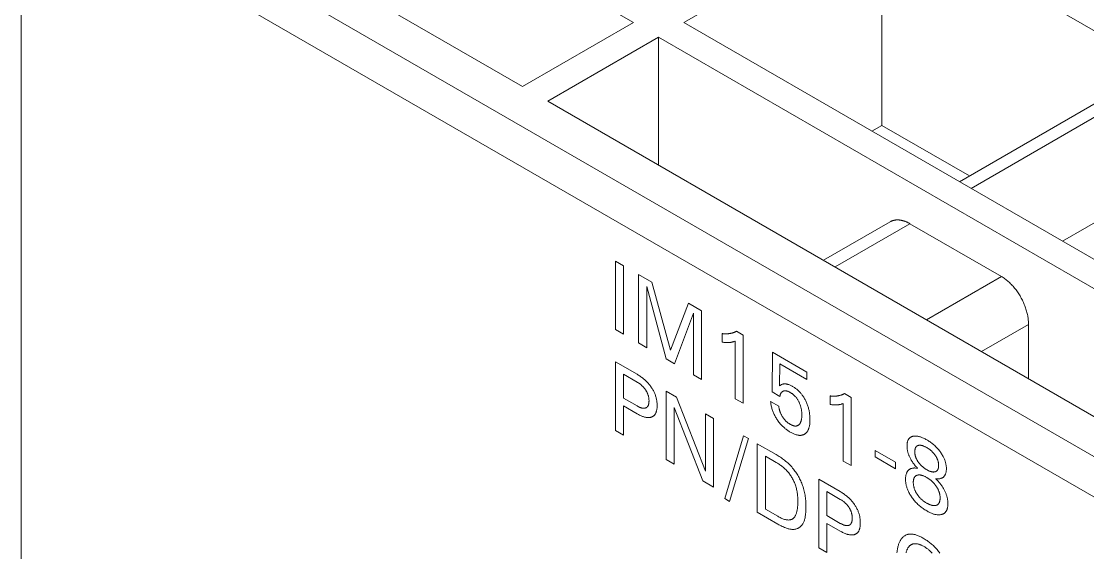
# Model space of a CAD drawing. Header units: inches. Extents: x 67578 to 72421, y -34894 to -31675.
# Drawn here: x 69204.72 to 69239.09, y -33290.14 to -33273.02 of the extents above; entities that cross this region are included whole.
import ezdxf

# ---------------------------------------------------------------- set-up
doc = ezdxf.new("R2010")
doc.units = ezdxf.units.IN
doc.header["$MEASUREMENT"] = 0

# ---------------------------------------------------------------- blocks, each defined once
blk = doc.blocks.new('ET200S')
at = {"lineweight": 0}
for p, q in [((46.074, 51.926), (54.836, 46.867)), ((65.08, 37.544), (42.788, 50.415)), ((52.591, 45.571), (43.952, 50.559)), ((42.434, 49.802), (42.434, -46.953)), ((64.727, 36.932), (42.434, 49.802)), ((55.861, 46.867), (59.874, 49.184)), ((59.874, 44.785), (59.874, 49.184)), ((59.874, 49.184), (71.686, 42.365)), ((52.591, 45.571), (54.836, 46.867)), ((67.659, 40.056), (55.861, 46.867)), ((53.104, 45.275), (55.348, 46.571)), ((55.348, 43.979), (55.348, 46.571)), ((55.348, 46.571), (67.145, 39.761)), ((61.445, 43.644), (64.562, 45.443)), ((61.68, 43.508), (64.967, 45.406)), ((64.892, 38.469), (53.104, 45.275)), ((59.671, 44.668), (59.874, 44.785)), ((59.874, 44.785), (61.649, 43.761)), ((63.531, 42.439), (66.819, 44.337)), ((58.688, 42.052), (60.037, 42.83)), ((58.922, 41.916), (60.441, 42.793)), ((62.293, 41.724), (60.441, 42.793)), ((54.474, 40.647), (54.474, 42.035)), ((54.474, 42.035), (54.638, 41.94)), ((54.638, 41.94), (54.638, 40.552)), ((54.943, 40.376), (54.943, 41.764)), ((54.943, 41.764), (55.21, 41.61)), ((60.774, 40.847), (62.293, 41.724)), ((55.108, 41.523), (55.108, 40.281)), ((55.504, 40.052), (55.108, 41.523)), ((55.21, 41.61), (55.587, 40.23)), ((55.587, 40.23), (55.953, 41.181)), ((55.953, 41.181), (56.219, 41.027)), ((56.055, 40.978), (55.669, 39.957)), ((56.055, 39.734), (56.055, 40.978)), ((56.219, 41.027), (56.219, 39.639)), ((54.638, 40.552), (54.474, 40.647)), ((61.89, 40.203), (62.844, 40.753)), ((62.844, 39.652), (62.844, 40.753)), ((56.635, 40.393), (56.635, 40.566)), ((56.898, 39.247), (56.898, 40.413)), ((56.923, 40.613), (57.059, 40.534)), ((57.059, 40.534), (57.059, 39.154)), ((55.108, 40.281), (54.943, 40.376)), ((54.474, 38.606), (54.474, 39.994)), ((54.474, 39.994), (54.911, 39.741)), ((55.669, 39.957), (55.504, 40.052)), ((57.646, 39.384), (57.656, 40.19)), ((57.656, 40.19), (58.352, 39.788)), ((57.807, 39.951), (57.797, 39.51)), ((58.352, 39.637), (57.807, 39.951)), ((58.352, 39.788), (58.352, 39.637)), ((54.638, 39.741), (54.638, 39.257)), ((54.911, 39.584), (54.638, 39.741)), ((56.219, 39.639), (56.055, 39.734)), ((55.499, 38.014), (55.499, 39.402)), ((55.499, 39.402), (55.712, 39.278)), ((57.807, 39.291), (57.646, 39.384)), ((59.111, 39.35), (59.247, 39.271)), ((54.638, 39.257), (54.911, 39.1)), ((55.712, 39.278), (56.299, 37.776)), ((57.059, 39.154), (56.898, 39.247)), ((57.618, 39.188), (57.783, 39.094)), ((58.823, 39.129), (58.823, 39.303)), ((59.086, 37.984), (59.086, 39.15)), ((59.247, 39.271), (59.247, 37.891)), ((54.638, 39.1), (54.638, 38.511)), ((54.911, 38.942), (54.638, 39.1)), ((55.662, 39.07), (55.662, 37.919)), ((56.242, 37.584), (55.662, 39.07)), ((56.299, 37.776), (56.299, 38.94)), ((56.299, 38.94), (56.463, 38.845)), ((56.463, 38.845), (56.463, 37.457)), ((54.638, 38.511), (54.474, 38.606)), ((56.687, 37.223), (57.07, 38.495)), ((57.07, 38.495), (57.167, 38.439)), ((57.167, 38.439), (56.784, 37.167)), ((57.347, 36.947), (57.347, 38.335)), ((57.347, 38.335), (57.728, 38.115)), ((57.512, 38.082), (57.512, 37.009)), ((57.728, 37.957), (57.512, 38.082)), ((59.733, 38.067), (59.733, 38.198)), ((59.733, 38.198), (60.147, 37.959)), ((60.147, 37.828), (59.733, 38.067)), ((55.662, 37.919), (55.499, 38.014)), ((59.247, 37.891), (59.086, 37.984)), ((60.147, 37.959), (60.147, 37.828)), ((58.592, 36.228), (58.592, 37.616)), ((58.592, 37.616), (59.029, 37.364)), ((56.463, 37.457), (56.242, 37.584)), ((56.784, 37.167), (56.687, 37.223)), ((58.756, 37.364), (58.756, 36.88)), ((59.029, 37.206), (58.756, 37.364)), ((57.512, 37.009), (57.761, 36.865)), ((57.761, 36.708), (57.347, 36.947)), ((58.756, 36.88), (59.029, 36.722)), ((58.756, 36.722), (58.756, 36.133)), ((59.029, 36.565), (58.756, 36.722)), ((58.756, 36.133), (58.592, 36.228))]:
    blk.add_line(p, q, dxfattribs=at)
for points in [[(60.037, 42.83), (60.043, 42.834), (60.05, 42.837), (60.056, 42.84), (60.063, 42.843), (60.069, 42.846), (60.076, 42.849), (60.083, 42.852), (60.09, 42.854), (60.097, 42.856), (60.104, 42.858), (60.111, 42.86), (60.118, 42.862), (60.125, 42.863), (60.133, 42.865), (60.14, 42.866), (60.148, 42.867), (60.155, 42.868), (60.163, 42.869), (60.17, 42.869), (60.178, 42.869), (60.185, 42.87), (60.193, 42.869), (60.201, 42.869), (60.208, 42.869), (60.216, 42.869), (60.223, 42.868), (60.231, 42.867), (60.238, 42.866), (60.246, 42.865), (60.253, 42.864), (60.261, 42.863), (60.268, 42.861), (60.278, 42.859), (60.288, 42.857), (60.297, 42.854), (60.307, 42.852), (60.316, 42.849), (60.325, 42.846), (60.335, 42.843), (60.344, 42.84), (60.353, 42.836), (60.362, 42.832), (60.371, 42.829), (60.38, 42.825), (60.389, 42.821), (60.398, 42.816), (60.407, 42.812), (60.415, 42.807), (60.424, 42.803), (60.432, 42.798), (60.441, 42.793)], [(62.293, 41.724), (62.311, 41.713), (62.329, 41.702), (62.347, 41.69), (62.365, 41.677), (62.382, 41.664), (62.399, 41.651), (62.416, 41.637), (62.432, 41.623), (62.448, 41.608), (62.464, 41.594), (62.481, 41.577), (62.498, 41.56), (62.514, 41.543), (62.53, 41.525), (62.545, 41.507), (62.56, 41.489), (62.575, 41.47), (62.59, 41.451), (62.604, 41.432), (62.618, 41.413), (62.632, 41.392), (62.645, 41.372), (62.658, 41.351), (62.671, 41.33), (62.683, 41.308), (62.695, 41.287), (62.707, 41.265), (62.718, 41.243), (62.729, 41.221), (62.739, 41.199), (62.749, 41.177), (62.758, 41.154), (62.767, 41.132), (62.776, 41.11), (62.784, 41.087), (62.791, 41.064), (62.798, 41.041), (62.805, 41.018), (62.811, 40.995), (62.817, 40.972), (62.822, 40.95), (62.826, 40.928), (62.83, 40.907), (62.834, 40.885), (62.837, 40.863), (62.839, 40.841), (62.841, 40.819), (62.843, 40.797), (62.844, 40.775), (62.844, 40.753)], [(56.923, 40.613), (56.917, 40.61), (56.91, 40.606), (56.904, 40.603), (56.897, 40.6), (56.89, 40.597), (56.884, 40.594), (56.877, 40.591), (56.87, 40.589), (56.863, 40.586), (56.856, 40.584), (56.849, 40.582), (56.842, 40.58), (56.835, 40.577), (56.828, 40.576), (56.821, 40.574), (56.814, 40.572), (56.806, 40.571), (56.799, 40.569), (56.792, 40.568), (56.784, 40.567), (56.777, 40.566), (56.769, 40.565), (56.762, 40.564), (56.754, 40.563), (56.747, 40.562), (56.739, 40.562), (56.731, 40.561), (56.724, 40.561), (56.716, 40.561), (56.708, 40.561), (56.7, 40.561), (56.692, 40.561), (56.684, 40.561), (56.676, 40.562), (56.668, 40.562), (56.66, 40.563), (56.652, 40.564), (56.643, 40.565), (56.635, 40.566)], [(56.635, 40.393), (56.646, 40.391), (56.656, 40.39), (56.667, 40.389), (56.678, 40.388), (56.688, 40.387), (56.699, 40.386), (56.709, 40.386), (56.717, 40.385), (56.725, 40.385), (56.733, 40.385), (56.741, 40.385), (56.749, 40.385), (56.757, 40.385), (56.765, 40.385), (56.773, 40.385), (56.779, 40.386), (56.786, 40.386), (56.793, 40.387), (56.8, 40.388), (56.806, 40.388), (56.813, 40.389), (56.819, 40.39), (56.826, 40.392), (56.834, 40.393), (56.841, 40.395), (56.848, 40.397), (56.857, 40.399), (56.865, 40.401), (56.873, 40.404), (56.881, 40.407), (56.89, 40.41), (56.898, 40.413)], [(54.911, 38.942), (54.927, 38.933), (54.943, 38.925), (54.959, 38.916), (54.975, 38.909), (54.991, 38.901), (55.007, 38.895), (55.023, 38.888), (55.035, 38.884), (55.047, 38.88), (55.06, 38.876), (55.072, 38.873), (55.084, 38.87), (55.095, 38.868), (55.107, 38.866), (55.119, 38.865), (55.128, 38.864), (55.137, 38.864), (55.146, 38.864), (55.155, 38.864), (55.164, 38.865), (55.173, 38.866), (55.181, 38.868), (55.19, 38.87), (55.198, 38.872), (55.206, 38.875), (55.213, 38.878), (55.22, 38.881), (55.227, 38.885), (55.234, 38.889), (55.24, 38.893), (55.247, 38.898), (55.253, 38.903), (55.259, 38.909), (55.264, 38.915), (55.269, 38.921), (55.274, 38.928), (55.279, 38.935), (55.284, 38.943), (55.288, 38.951), (55.291, 38.959), (55.295, 38.967), (55.298, 38.976), (55.301, 38.985), (55.304, 38.995), (55.307, 39.006), (55.309, 39.019), (55.312, 39.031), (55.313, 39.044), (55.315, 39.057), (55.316, 39.07), (55.317, 39.084), (55.317, 39.097), (55.317, 39.111), (55.317, 39.127), (55.316, 39.143), (55.315, 39.159), (55.314, 39.175), (55.312, 39.191), (55.31, 39.208), (55.307, 39.224), (55.304, 39.241), (55.3, 39.257), (55.296, 39.272), (55.292, 39.288), (55.287, 39.303), (55.282, 39.319), (55.276, 39.335), (55.27, 39.35), (55.263, 39.366), (55.256, 39.381), (55.249, 39.396), (55.241, 39.411), (55.233, 39.426), (55.224, 39.441), (55.215, 39.456), (55.206, 39.47), (55.196, 39.484), (55.186, 39.499), (55.175, 39.514), (55.164, 39.528), (55.152, 39.542), (55.141, 39.555), (55.129, 39.568), (55.117, 39.581), (55.104, 39.595), (55.09, 39.608), (55.077, 39.621), (55.063, 39.633), (55.049, 39.645), (55.036, 39.656), (55.022, 39.667), (55.006, 39.679), (54.99, 39.69), (54.974, 39.701), (54.958, 39.712), (54.943, 39.722), (54.927, 39.732), (54.911, 39.741)], [(54.911, 39.584), (54.92, 39.578), (54.93, 39.572), (54.94, 39.566), (54.949, 39.56), (54.959, 39.553), (54.968, 39.546), (54.978, 39.539), (54.986, 39.532), (54.995, 39.525), (55.003, 39.518), (55.011, 39.511), (55.019, 39.503), (55.027, 39.495), (55.035, 39.487), (55.042, 39.48), (55.049, 39.472), (55.056, 39.464), (55.063, 39.455), (55.069, 39.447), (55.076, 39.438), (55.082, 39.429), (55.088, 39.42), (55.093, 39.412), (55.098, 39.403), (55.103, 39.394), (55.108, 39.385), (55.113, 39.376), (55.117, 39.367), (55.121, 39.358), (55.125, 39.348), (55.129, 39.339), (55.132, 39.33), (55.135, 39.32), (55.138, 39.311), (55.141, 39.302), (55.143, 39.292), (55.145, 39.283), (55.147, 39.273), (55.149, 39.263), (55.15, 39.253), (55.151, 39.243), (55.152, 39.233), (55.152, 39.223), (55.153, 39.214), (55.153, 39.204), (55.153, 39.196), (55.152, 39.188), (55.152, 39.179), (55.151, 39.171), (55.151, 39.164), (55.149, 39.156), (55.148, 39.148), (55.147, 39.141), (55.145, 39.134), (55.143, 39.128), (55.142, 39.123), (55.14, 39.117), (55.138, 39.112), (55.135, 39.107), (55.133, 39.102), (55.13, 39.098), (55.128, 39.093), (55.125, 39.089), (55.122, 39.085), (55.118, 39.082), (55.115, 39.078), (55.112, 39.075), (55.108, 39.072), (55.104, 39.069), (55.1, 39.067), (55.096, 39.064), (55.092, 39.062), (55.087, 39.06), (55.083, 39.059), (55.078, 39.057), (55.073, 39.056), (55.068, 39.055), (55.063, 39.054), (55.058, 39.053), (55.052, 39.053), (55.047, 39.053), (55.041, 39.053), (55.036, 39.054), (55.029, 39.054), (55.022, 39.055), (55.015, 39.057), (55.008, 39.058), (55, 39.06), (54.993, 39.062), (54.986, 39.065), (54.978, 39.067), (54.969, 39.071), (54.959, 39.075), (54.95, 39.08), (54.94, 39.084), (54.93, 39.089), (54.921, 39.094), (54.911, 39.1)], [(58.411, 38.909), (58.408, 38.931), (58.405, 38.954), (58.403, 38.972), (58.4, 38.99), (58.396, 39.008), (58.392, 39.026), (58.388, 39.044), (58.383, 39.063), (58.377, 39.081), (58.372, 39.098), (58.366, 39.115), (58.36, 39.133), (58.353, 39.15), (58.346, 39.167), (58.338, 39.184), (58.33, 39.201), (58.323, 39.217), (58.315, 39.232), (58.306, 39.247), (58.298, 39.262), (58.288, 39.277), (58.279, 39.292), (58.269, 39.306), (58.259, 39.32), (58.25, 39.332), (58.241, 39.344), (58.231, 39.355), (58.221, 39.367), (58.211, 39.378), (58.201, 39.388), (58.191, 39.398), (58.181, 39.408), (58.17, 39.418), (58.159, 39.428), (58.147, 39.438), (58.135, 39.447), (58.124, 39.456), (58.112, 39.464), (58.1, 39.473), (58.088, 39.48), (58.076, 39.488), (58.064, 39.495), (58.051, 39.502), (58.038, 39.509), (58.025, 39.515), (58.012, 39.521), (58, 39.527), (57.987, 39.532), (57.977, 39.535), (57.967, 39.538), (57.957, 39.541), (57.948, 39.543), (57.938, 39.545), (57.929, 39.546), (57.919, 39.547), (57.91, 39.548), (57.902, 39.548), (57.893, 39.548), (57.885, 39.547), (57.877, 39.546), (57.869, 39.544), (57.861, 39.542), (57.851, 39.539), (57.841, 39.535), (57.831, 39.53), (57.82, 39.524), (57.809, 39.517), (57.797, 39.51)], [(57.807, 39.291), (57.807, 39.299), (57.808, 39.307), (57.81, 39.315), (57.811, 39.322), (57.813, 39.33), (57.816, 39.337), (57.818, 39.343), (57.82, 39.349), (57.823, 39.354), (57.825, 39.359), (57.828, 39.363), (57.831, 39.368), (57.834, 39.372), (57.837, 39.376), (57.841, 39.38), (57.845, 39.383), (57.849, 39.387), (57.853, 39.39), (57.857, 39.392), (57.862, 39.395), (57.866, 39.397), (57.871, 39.399), (57.876, 39.401), (57.881, 39.403), (57.887, 39.404), (57.892, 39.405), (57.898, 39.406), (57.904, 39.407), (57.91, 39.407), (57.917, 39.407), (57.923, 39.406), (57.93, 39.406), (57.936, 39.405), (57.943, 39.403), (57.95, 39.402), (57.957, 39.4), (57.963, 39.397), (57.972, 39.394), (57.981, 39.391), (57.99, 39.387), (57.998, 39.383), (58.007, 39.378), (58.016, 39.373), (58.025, 39.368), (58.034, 39.362), (58.043, 39.356), (58.052, 39.35), (58.061, 39.343), (58.07, 39.336), (58.078, 39.329), (58.087, 39.321), (58.095, 39.314), (58.103, 39.306), (58.11, 39.299), (58.118, 39.29), (58.125, 39.282), (58.132, 39.273), (58.139, 39.264), (58.146, 39.255), (58.154, 39.244), (58.161, 39.233), (58.168, 39.222), (58.175, 39.21), (58.181, 39.198), (58.187, 39.186), (58.193, 39.174), (58.2, 39.161), (58.205, 39.147), (58.211, 39.134), (58.216, 39.12), (58.221, 39.106), (58.225, 39.093), (58.229, 39.08), (58.232, 39.068), (58.235, 39.056), (58.238, 39.043), (58.24, 39.031), (58.242, 39.019), (58.244, 39.007), (58.246, 38.994), (58.247, 38.981), (58.248, 38.968), (58.249, 38.955), (58.25, 38.943), (58.25, 38.93), (58.25, 38.918), (58.25, 38.904), (58.25, 38.889), (58.249, 38.875), (58.248, 38.862)], [(59.111, 39.35), (59.104, 39.346), (59.098, 39.343), (59.091, 39.34), (59.085, 39.337), (59.078, 39.334), (59.071, 39.331), (59.065, 39.328), (59.058, 39.326), (59.051, 39.323), (59.044, 39.321), (59.037, 39.319), (59.03, 39.316), (59.023, 39.314), (59.016, 39.313), (59.009, 39.311), (59.001, 39.309), (58.994, 39.308), (58.987, 39.306), (58.98, 39.305), (58.972, 39.304), (58.965, 39.302), (58.957, 39.301), (58.95, 39.301), (58.942, 39.3), (58.935, 39.299), (58.927, 39.299), (58.919, 39.298), (58.911, 39.298), (58.903, 39.298), (58.896, 39.298), (58.888, 39.298), (58.88, 39.298), (58.872, 39.298), (58.864, 39.299), (58.856, 39.299), (58.847, 39.3), (58.839, 39.301), (58.831, 39.302), (58.823, 39.303)], [(57.618, 39.188), (57.62, 39.171), (57.622, 39.154), (57.625, 39.136), (57.628, 39.118), (57.631, 39.1), (57.636, 39.081), (57.64, 39.063), (57.645, 39.046), (57.65, 39.028), (57.656, 39.011), (57.662, 38.994), (57.669, 38.977), (57.676, 38.959), (57.683, 38.942), (57.691, 38.925), (57.7, 38.908), (57.709, 38.892), (57.718, 38.875), (57.728, 38.859), (57.737, 38.842), (57.748, 38.826), (57.76, 38.809), (57.772, 38.791), (57.785, 38.774), (57.798, 38.757), (57.812, 38.741), (57.825, 38.725), (57.838, 38.712), (57.85, 38.699), (57.863, 38.686), (57.876, 38.674), (57.889, 38.662), (57.902, 38.651), (57.915, 38.64), (57.929, 38.629), (57.943, 38.618), (57.958, 38.607), (57.972, 38.597), (57.987, 38.588), (58.002, 38.579), (58.016, 38.57), (58.031, 38.562), (58.045, 38.554), (58.06, 38.547), (58.075, 38.54), (58.089, 38.534), (58.104, 38.528), (58.118, 38.523), (58.132, 38.518), (58.144, 38.515), (58.155, 38.512), (58.166, 38.51), (58.177, 38.508), (58.188, 38.506), (58.199, 38.505), (58.21, 38.505), (58.22, 38.505), (58.23, 38.505), (58.239, 38.506), (58.248, 38.508), (58.257, 38.51), (58.265, 38.512), (58.273, 38.514), (58.281, 38.517), (58.289, 38.521), (58.296, 38.524), (58.304, 38.528), (58.311, 38.533), (58.318, 38.538), (58.326, 38.544), (58.333, 38.55), (58.339, 38.557), (58.346, 38.564), (58.352, 38.571), (58.358, 38.579), (58.363, 38.587), (58.369, 38.596), (58.374, 38.605), (58.379, 38.615), (58.383, 38.625), (58.387, 38.635), (58.391, 38.646), (58.395, 38.657), (58.398, 38.669), (58.401, 38.68), (58.403, 38.692), (58.406, 38.707), (58.409, 38.723), (58.411, 38.738), (58.412, 38.754), (58.413, 38.771), (58.414, 38.787), (58.415, 38.804), (58.415, 38.821), (58.415, 38.843), (58.414, 38.864), (58.413, 38.886), (58.411, 38.909)], [(58.823, 39.129), (58.834, 39.128), (58.844, 39.127), (58.855, 39.126), (58.865, 39.125), (58.876, 39.124), (58.886, 39.123), (58.897, 39.123), (58.905, 39.122), (58.913, 39.122), (58.921, 39.122), (58.929, 39.122), (58.937, 39.122), (58.945, 39.122), (58.953, 39.122), (58.96, 39.122), (58.967, 39.123), (58.974, 39.123), (58.981, 39.124), (58.987, 39.125), (58.994, 39.125), (59.001, 39.126), (59.007, 39.127), (59.014, 39.128), (59.021, 39.13), (59.029, 39.132), (59.036, 39.133), (59.044, 39.136), (59.052, 39.138), (59.06, 39.141), (59.069, 39.143), (59.078, 39.146), (59.086, 39.15)], [(58.248, 38.862), (58.246, 38.848), (58.244, 38.835), (58.243, 38.826), (58.241, 38.818), (58.239, 38.81), (58.237, 38.801), (58.234, 38.793), (58.231, 38.786), (58.229, 38.778), (58.225, 38.771), (58.223, 38.765), (58.22, 38.759), (58.217, 38.753), (58.213, 38.748), (58.21, 38.743), (58.206, 38.738), (58.202, 38.733), (58.198, 38.728), (58.194, 38.724), (58.19, 38.721), (58.187, 38.717), (58.183, 38.714), (58.179, 38.711), (58.174, 38.708), (58.17, 38.706), (58.166, 38.703), (58.161, 38.701), (58.156, 38.699), (58.152, 38.698), (58.147, 38.696), (58.142, 38.695), (58.137, 38.694), (58.132, 38.694), (58.126, 38.693), (58.121, 38.693), (58.116, 38.693), (58.11, 38.694), (58.104, 38.694), (58.099, 38.695), (58.093, 38.696), (58.087, 38.697), (58.08, 38.699), (58.073, 38.701), (58.066, 38.704), (58.059, 38.706), (58.052, 38.709), (58.045, 38.713), (58.038, 38.716), (58.031, 38.72), (58.023, 38.724), (58.016, 38.728), (58.008, 38.732), (58, 38.737), (57.991, 38.743), (57.983, 38.748), (57.975, 38.754), (57.967, 38.76), (57.959, 38.766), (57.951, 38.773), (57.943, 38.78), (57.935, 38.787), (57.927, 38.794), (57.92, 38.802), (57.912, 38.809), (57.905, 38.818), (57.898, 38.826), (57.891, 38.834), (57.884, 38.843), (57.878, 38.852), (57.871, 38.861), (57.865, 38.87), (57.859, 38.88), (57.853, 38.89), (57.847, 38.899), (57.842, 38.909), (57.837, 38.919), (57.832, 38.929), (57.827, 38.94), (57.822, 38.949), (57.818, 38.959), (57.814, 38.969), (57.81, 38.979), (57.807, 38.989), (57.803, 38.999), (57.8, 39.008), (57.797, 39.018), (57.795, 39.028), (57.792, 39.038), (57.79, 39.047), (57.788, 39.057), (57.786, 39.066), (57.785, 39.075), (57.784, 39.085), (57.783, 39.094)], [(60.589, 38.488), (60.579, 38.49), (60.57, 38.491), (60.561, 38.491), (60.553, 38.491), (60.544, 38.491), (60.535, 38.491), (60.527, 38.49), (60.518, 38.489), (60.51, 38.488), (60.503, 38.487), (60.497, 38.485), (60.49, 38.484), (60.484, 38.482), (60.478, 38.479), (60.471, 38.477), (60.466, 38.474), (60.46, 38.471), (60.454, 38.468), (60.449, 38.464), (60.443, 38.46), (60.438, 38.456), (60.434, 38.452), (60.429, 38.448), (60.425, 38.443), (60.421, 38.438), (60.417, 38.433), (60.413, 38.428), (60.41, 38.422), (60.407, 38.416), (60.403, 38.41), (60.401, 38.404), (60.398, 38.397), (60.395, 38.391), (60.393, 38.383), (60.39, 38.374), (60.388, 38.366), (60.387, 38.357), (60.385, 38.348), (60.384, 38.339), (60.383, 38.33), (60.382, 38.32), (60.382, 38.311), (60.381, 38.301), (60.381, 38.291), (60.381, 38.281), (60.382, 38.27), (60.382, 38.26), (60.383, 38.249), (60.384, 38.238), (60.385, 38.227), (60.387, 38.216), (60.389, 38.205), (60.391, 38.194), (60.393, 38.183), (60.396, 38.171), (60.399, 38.159), (60.403, 38.147), (60.407, 38.135), (60.411, 38.123), (60.415, 38.111), (60.42, 38.099), (60.425, 38.087), (60.43, 38.075), (60.436, 38.061), (60.443, 38.047), (60.451, 38.033), (60.458, 38.019), (60.466, 38.005), (60.474, 37.992), (60.482, 37.979), (60.491, 37.966), (60.502, 37.95), (60.513, 37.934), (60.525, 37.919), (60.536, 37.905), (60.548, 37.89), (60.56, 37.876), (60.57, 37.866), (60.579, 37.856), (60.589, 37.846), (60.598, 37.837)], [(60.961, 37.626), (60.974, 37.624), (60.987, 37.623), (61, 37.622), (61.012, 37.622), (61.024, 37.623), (61.035, 37.624), (61.047, 37.626), (61.058, 37.628), (61.069, 37.631), (61.076, 37.634), (61.084, 37.637), (61.091, 37.641), (61.098, 37.644), (61.105, 37.649), (61.111, 37.653), (61.118, 37.658), (61.124, 37.664), (61.13, 37.67), (61.135, 37.676), (61.14, 37.682), (61.145, 37.689), (61.149, 37.696), (61.153, 37.703), (61.157, 37.711), (61.16, 37.719), (61.163, 37.728), (61.166, 37.736), (61.169, 37.747), (61.172, 37.758), (61.174, 37.769), (61.176, 37.781), (61.177, 37.793), (61.178, 37.805), (61.178, 37.818), (61.179, 37.83), (61.178, 37.844), (61.178, 37.858), (61.177, 37.873), (61.175, 37.887), (61.173, 37.902), (61.171, 37.917), (61.168, 37.932), (61.164, 37.947), (61.16, 37.961), (61.156, 37.976), (61.151, 37.99), (61.146, 38.005), (61.141, 38.019), (61.135, 38.033), (61.128, 38.048), (61.121, 38.062), (61.112, 38.079), (61.103, 38.096), (61.093, 38.113), (61.083, 38.129), (61.072, 38.145), (61.061, 38.161), (61.05, 38.176), (61.037, 38.193), (61.025, 38.208), (61.012, 38.224), (60.998, 38.239), (60.985, 38.254), (60.971, 38.268), (60.956, 38.282), (60.942, 38.296), (60.927, 38.31), (60.912, 38.323), (60.896, 38.335), (60.881, 38.347), (60.864, 38.36), (60.847, 38.372), (60.831, 38.383), (60.814, 38.394), (60.797, 38.405), (60.78, 38.415), (60.763, 38.424), (60.746, 38.433), (60.729, 38.442), (60.712, 38.45), (60.695, 38.457), (60.679, 38.464), (60.666, 38.469), (60.652, 38.473), (60.639, 38.477), (60.627, 38.481), (60.614, 38.484), (60.601, 38.486), (60.589, 38.488)], [(60.613, 37.958), (60.607, 37.967), (60.601, 37.975), (60.596, 37.984), (60.591, 37.992), (60.586, 38.001), (60.581, 38.01), (60.576, 38.019), (60.572, 38.028), (60.568, 38.036), (60.565, 38.044), (60.562, 38.052), (60.559, 38.06), (60.556, 38.068), (60.553, 38.076), (60.551, 38.084), (60.549, 38.092), (60.547, 38.1), (60.545, 38.109), (60.544, 38.117), (60.542, 38.126), (60.541, 38.134), (60.54, 38.142), (60.54, 38.15), (60.539, 38.158), (60.539, 38.166), (60.539, 38.174), (60.539, 38.181), (60.539, 38.188), (60.539, 38.195), (60.54, 38.201), (60.541, 38.208), (60.542, 38.214), (60.543, 38.221), (60.544, 38.227), (60.545, 38.233), (60.547, 38.238), (60.549, 38.243), (60.55, 38.247), (60.552, 38.252), (60.554, 38.256), (60.556, 38.26), (60.559, 38.264), (60.561, 38.268), (60.564, 38.271), (60.566, 38.275), (60.569, 38.278), (60.572, 38.281), (60.575, 38.284), (60.579, 38.287), (60.582, 38.289), (60.586, 38.291), (60.589, 38.293), (60.593, 38.295), (60.597, 38.297), (60.601, 38.299), (60.605, 38.3), (60.609, 38.301), (60.614, 38.302), (60.619, 38.303), (60.625, 38.304), (60.631, 38.305), (60.637, 38.305), (60.643, 38.305), (60.649, 38.305), (60.655, 38.304), (60.661, 38.303), (60.668, 38.302), (60.674, 38.301), (60.681, 38.299), (60.688, 38.298), (60.695, 38.296), (60.702, 38.293), (60.709, 38.291), (60.716, 38.288), (60.725, 38.285), (60.734, 38.281), (60.743, 38.277), (60.752, 38.272), (60.762, 38.268), (60.771, 38.263), (60.78, 38.257), (60.789, 38.252), (60.798, 38.246), (60.807, 38.241), (60.816, 38.235), (60.825, 38.228), (60.834, 38.222), (60.843, 38.215), (60.851, 38.209), (60.859, 38.202), (60.867, 38.195), (60.875, 38.188), (60.883, 38.181), (60.891, 38.174), (60.899, 38.166), (60.906, 38.159), (60.913, 38.151), (60.92, 38.143), (60.926, 38.135), (60.933, 38.127), (60.94, 38.119), (60.946, 38.11), (60.947, 38.109)], [(57.761, 36.708), (57.784, 36.695), (57.807, 36.682), (57.831, 36.67), (57.854, 36.658), (57.878, 36.648), (57.901, 36.638), (57.924, 36.629), (57.94, 36.623), (57.956, 36.618), (57.972, 36.613), (57.988, 36.609), (58.004, 36.606), (58.019, 36.603), (58.034, 36.601), (58.049, 36.6), (58.064, 36.599), (58.079, 36.599), (58.092, 36.6), (58.105, 36.602), (58.118, 36.604), (58.13, 36.607), (58.143, 36.611), (58.155, 36.615), (58.166, 36.62), (58.178, 36.626), (58.189, 36.632), (58.199, 36.639), (58.209, 36.646), (58.219, 36.654), (58.229, 36.663), (58.238, 36.672), (58.246, 36.681), (58.254, 36.692), (58.262, 36.702), (58.269, 36.714), (58.277, 36.727), (58.284, 36.74), (58.29, 36.754), (58.296, 36.768), (58.301, 36.783), (58.306, 36.799), (58.31, 36.815), (58.314, 36.831), (58.317, 36.848), (58.32, 36.865), (58.324, 36.89), (58.327, 36.916), (58.329, 36.942), (58.331, 36.969), (58.332, 36.996), (58.333, 37.023), (58.333, 37.051), (58.333, 37.077), (58.332, 37.104), (58.332, 37.13), (58.33, 37.156), (58.328, 37.183), (58.326, 37.21), (58.323, 37.237), (58.32, 37.264), (58.316, 37.292), (58.311, 37.319), (58.305, 37.347), (58.299, 37.375), (58.292, 37.402), (58.284, 37.43), (58.275, 37.459), (58.266, 37.487), (58.257, 37.51), (58.248, 37.534), (58.238, 37.557), (58.228, 37.58), (58.217, 37.604), (58.205, 37.627), (58.193, 37.65), (58.18, 37.672), (58.167, 37.695), (58.154, 37.717), (58.14, 37.739), (58.125, 37.76), (58.111, 37.781), (58.096, 37.802), (58.08, 37.822), (58.064, 37.841), (58.045, 37.864), (58.025, 37.885), (58.005, 37.906), (57.985, 37.926), (57.964, 37.945), (57.943, 37.964), (57.922, 37.982), (57.901, 37.999), (57.88, 38.015), (57.858, 38.031), (57.836, 38.047), (57.815, 38.061), (57.793, 38.075), (57.771, 38.089), (57.75, 38.102), (57.728, 38.115)], [(60.947, 38.109), (60.953, 38.101), (60.958, 38.093), (60.964, 38.084), (60.969, 38.076), (60.974, 38.067), (60.979, 38.059), (60.983, 38.05), (60.988, 38.041), (60.991, 38.033), (60.995, 38.025), (60.998, 38.017), (61.001, 38.009), (61.004, 38.001), (61.006, 37.993), (61.009, 37.985), (61.011, 37.977), (61.013, 37.97), (61.014, 37.961), (61.016, 37.953), (61.017, 37.944), (61.018, 37.936), (61.019, 37.928), (61.02, 37.92), (61.021, 37.912), (61.021, 37.904), (61.021, 37.896), (61.021, 37.889), (61.021, 37.882), (61.02, 37.875), (61.02, 37.868), (61.019, 37.862), (61.018, 37.855), (61.017, 37.849), (61.016, 37.843), (61.014, 37.837), (61.013, 37.831), (61.011, 37.826), (61.009, 37.822), (61.008, 37.817), (61.006, 37.813), (61.004, 37.809), (61.001, 37.805), (60.999, 37.801), (60.996, 37.798), (60.994, 37.794), (60.991, 37.791), (60.988, 37.788), (60.985, 37.785), (60.982, 37.782), (60.978, 37.779), (60.975, 37.777), (60.971, 37.775), (60.967, 37.773), (60.963, 37.771), (60.959, 37.769), (60.955, 37.768), (60.951, 37.767), (60.947, 37.766), (60.942, 37.764), (60.937, 37.764), (60.932, 37.763), (60.927, 37.763), (60.921, 37.762), (60.916, 37.762), (60.91, 37.762), (60.905, 37.763), (60.899, 37.763), (60.893, 37.764), (60.886, 37.765), (60.879, 37.767), (60.872, 37.769), (60.865, 37.771), (60.858, 37.773), (60.851, 37.775), (60.844, 37.778), (60.835, 37.781), (60.826, 37.785), (60.817, 37.789), (60.807, 37.794), (60.798, 37.799), (60.789, 37.804), (60.78, 37.809), (60.771, 37.814), (60.761, 37.82), (60.752, 37.826), (60.743, 37.832), (60.734, 37.838), (60.725, 37.845), (60.716, 37.852), (60.708, 37.858), (60.7, 37.865), (60.692, 37.872), (60.684, 37.879), (60.676, 37.886), (60.668, 37.894), (60.66, 37.902), (60.653, 37.909), (60.646, 37.917), (60.639, 37.925), (60.632, 37.933), (60.626, 37.941), (60.619, 37.95), (60.613, 37.958)], [(57.728, 37.957), (57.744, 37.948), (57.76, 37.939), (57.775, 37.929), (57.791, 37.918), (57.807, 37.908), (57.823, 37.896), (57.839, 37.885), (57.854, 37.873), (57.87, 37.86), (57.885, 37.847), (57.9, 37.833), (57.915, 37.819), (57.93, 37.805), (57.945, 37.789), (57.959, 37.774), (57.973, 37.757), (57.985, 37.742), (57.997, 37.726), (58.009, 37.71), (58.02, 37.693), (58.032, 37.676), (58.042, 37.659), (58.053, 37.641), (58.063, 37.624), (58.072, 37.606), (58.081, 37.587), (58.09, 37.569), (58.098, 37.551), (58.106, 37.532), (58.113, 37.514), (58.12, 37.496), (58.127, 37.473), (58.134, 37.451), (58.14, 37.429), (58.145, 37.406), (58.15, 37.384), (58.154, 37.362), (58.157, 37.341), (58.16, 37.319), (58.163, 37.298), (58.165, 37.276), (58.166, 37.255), (58.167, 37.234), (58.168, 37.214), (58.168, 37.193), (58.169, 37.173), (58.168, 37.15), (58.168, 37.127), (58.167, 37.104), (58.166, 37.081), (58.164, 37.059), (58.162, 37.038), (58.159, 37.016), (58.157, 37.001), (58.154, 36.986), (58.151, 36.971), (58.148, 36.956), (58.144, 36.942), (58.14, 36.928), (58.135, 36.914), (58.13, 36.901), (58.126, 36.891), (58.122, 36.882), (58.117, 36.873), (58.112, 36.864), (58.107, 36.856), (58.101, 36.848), (58.095, 36.841), (58.089, 36.834), (58.083, 36.827), (58.076, 36.821), (58.069, 36.816), (58.062, 36.811), (58.054, 36.807), (58.046, 36.803), (58.038, 36.799), (58.03, 36.797), (58.021, 36.794), (58.012, 36.792), (58.003, 36.791), (57.992, 36.79), (57.981, 36.789), (57.969, 36.79), (57.958, 36.791), (57.946, 36.792), (57.933, 36.794), (57.921, 36.797), (57.909, 36.8), (57.896, 36.803), (57.88, 36.809), (57.863, 36.815), (57.846, 36.822), (57.829, 36.829), (57.812, 36.838), (57.795, 36.846), (57.778, 36.855), (57.761, 36.865)], [(60.598, 37.837), (60.586, 37.839), (60.575, 37.841), (60.563, 37.842), (60.551, 37.843), (60.54, 37.844), (60.529, 37.844), (60.519, 37.843), (60.508, 37.842), (60.498, 37.841), (60.489, 37.839), (60.479, 37.836), (60.47, 37.833), (60.461, 37.83), (60.453, 37.827), (60.446, 37.823), (60.438, 37.819), (60.431, 37.815), (60.424, 37.81), (60.417, 37.804), (60.41, 37.798), (60.404, 37.792), (60.398, 37.786), (60.393, 37.779), (60.388, 37.771), (60.383, 37.764), (60.379, 37.756), (60.375, 37.748), (60.371, 37.739), (60.368, 37.73), (60.364, 37.721), (60.361, 37.709), (60.359, 37.697), (60.356, 37.685), (60.354, 37.673), (60.353, 37.66), (60.352, 37.647), (60.352, 37.633), (60.351, 37.619), (60.351, 37.604), (60.352, 37.589), (60.353, 37.573), (60.355, 37.557), (60.357, 37.541), (60.359, 37.524), (60.363, 37.508), (60.366, 37.491), (60.37, 37.475), (60.375, 37.46), (60.38, 37.444), (60.385, 37.428), (60.391, 37.412), (60.397, 37.396), (60.404, 37.38), (60.411, 37.365), (60.42, 37.346), (60.43, 37.328), (60.44, 37.309), (60.451, 37.292), (60.462, 37.274), (60.474, 37.257), (60.486, 37.24), (60.499, 37.222), (60.513, 37.204), (60.527, 37.187), (60.542, 37.17), (60.556, 37.153), (60.571, 37.137), (60.587, 37.121), (60.603, 37.106), (60.619, 37.091), (60.636, 37.076), (60.652, 37.062), (60.669, 37.049), (60.687, 37.035), (60.706, 37.022), (60.724, 37.009), (60.743, 36.997), (60.761, 36.986), (60.78, 36.975), (60.796, 36.966), (60.812, 36.957), (60.828, 36.949), (60.843, 36.941), (60.859, 36.934), (60.875, 36.927), (60.891, 36.921), (60.905, 36.916), (60.919, 36.911), (60.932, 36.907), (60.946, 36.904), (60.96, 36.901), (60.973, 36.898)], [(60.592, 37.302), (60.591, 37.304), (60.584, 37.314), (60.578, 37.323), (60.572, 37.333), (60.566, 37.343), (60.561, 37.353), (60.555, 37.363), (60.55, 37.373), (60.545, 37.384), (60.541, 37.394), (60.537, 37.404), (60.533, 37.414), (60.529, 37.425), (60.526, 37.435), (60.523, 37.445), (60.52, 37.456), (60.518, 37.466), (60.516, 37.476), (60.514, 37.486), (60.513, 37.495), (60.512, 37.505), (60.511, 37.514), (60.51, 37.524), (60.509, 37.533), (60.509, 37.542), (60.509, 37.551), (60.509, 37.559), (60.509, 37.567), (60.51, 37.574), (60.51, 37.582), (60.511, 37.589), (60.512, 37.597), (60.513, 37.604), (60.515, 37.611), (60.516, 37.617), (60.518, 37.624), (60.52, 37.63), (60.522, 37.635), (60.525, 37.641), (60.527, 37.646), (60.53, 37.651), (60.533, 37.656), (60.536, 37.661), (60.539, 37.665), (60.542, 37.669), (60.546, 37.673), (60.55, 37.677), (60.554, 37.68), (60.558, 37.683), (60.563, 37.686), (60.567, 37.689), (60.572, 37.691), (60.577, 37.694), (60.582, 37.695), (60.587, 37.697), (60.592, 37.699), (60.598, 37.7), (60.604, 37.701), (60.609, 37.702), (60.615, 37.702), (60.621, 37.703), (60.627, 37.703), (60.633, 37.703), (60.64, 37.702), (60.646, 37.702), (60.653, 37.701), (60.661, 37.699), (60.669, 37.698), (60.677, 37.696), (60.684, 37.694), (60.692, 37.691), (60.7, 37.689), (60.708, 37.686), (60.718, 37.682), (60.729, 37.678), (60.739, 37.673), (60.749, 37.668), (60.759, 37.663), (60.77, 37.657), (60.78, 37.651), (60.79, 37.645), (60.8, 37.639), (60.811, 37.632), (60.821, 37.625), (60.831, 37.618), (60.842, 37.611), (60.852, 37.603), (60.861, 37.596), (60.87, 37.588), (60.879, 37.58), (60.888, 37.572), (60.897, 37.564), (60.906, 37.555), (60.915, 37.546), (60.923, 37.538), (60.931, 37.529), (60.938, 37.52), (60.946, 37.511), (60.954, 37.501), (60.961, 37.492), (60.968, 37.482)], [(60.973, 36.898), (60.989, 36.896), (60.999, 36.895), (61.009, 36.894), (61.018, 36.894), (61.028, 36.894), (61.037, 36.894), (61.047, 36.895), (61.056, 36.896), (61.065, 36.898), (61.074, 36.899), (61.081, 36.901), (61.088, 36.903), (61.095, 36.905), (61.101, 36.908), (61.108, 36.911), (61.114, 36.914), (61.12, 36.917), (61.127, 36.92), (61.132, 36.924), (61.138, 36.928), (61.144, 36.933), (61.149, 36.938), (61.154, 36.943), (61.159, 36.948), (61.163, 36.953), (61.167, 36.959), (61.171, 36.965), (61.175, 36.971), (61.179, 36.977), (61.182, 36.984), (61.186, 36.991), (61.189, 36.998), (61.192, 37.005), (61.194, 37.013), (61.197, 37.022), (61.199, 37.031), (61.202, 37.04), (61.203, 37.05), (61.205, 37.06), (61.206, 37.07), (61.207, 37.081), (61.208, 37.091), (61.209, 37.102), (61.209, 37.113), (61.209, 37.124), (61.209, 37.137), (61.209, 37.149), (61.208, 37.162), (61.207, 37.174), (61.205, 37.187), (61.203, 37.201), (61.201, 37.214), (61.199, 37.227), (61.196, 37.24), (61.193, 37.253), (61.19, 37.266), (61.186, 37.279), (61.182, 37.292), (61.177, 37.305), (61.173, 37.318), (61.168, 37.331), (61.162, 37.344), (61.157, 37.357), (61.15, 37.372), (61.142, 37.387), (61.134, 37.402), (61.126, 37.417), (61.118, 37.431), (61.109, 37.446), (61.1, 37.46), (61.091, 37.474), (61.081, 37.488), (61.071, 37.502), (61.061, 37.515), (61.051, 37.529), (61.04, 37.542), (61.029, 37.555), (61.019, 37.567), (61.007, 37.58), (60.996, 37.592), (60.985, 37.604), (60.973, 37.615), (60.961, 37.626)], [(60.968, 37.482), (60.975, 37.472), (60.981, 37.463), (60.987, 37.453), (60.993, 37.443), (60.999, 37.434), (61.004, 37.423), (61.01, 37.413), (61.014, 37.403), (61.019, 37.394), (61.022, 37.385), (61.026, 37.376), (61.029, 37.367), (61.032, 37.358), (61.035, 37.349), (61.038, 37.34), (61.04, 37.331), (61.042, 37.322), (61.044, 37.312), (61.046, 37.302), (61.048, 37.293), (61.049, 37.283), (61.05, 37.274), (61.051, 37.265), (61.051, 37.256), (61.051, 37.247), (61.052, 37.238), (61.052, 37.23), (61.051, 37.222), (61.051, 37.214), (61.05, 37.206), (61.049, 37.199), (61.048, 37.191), (61.047, 37.184), (61.046, 37.177), (61.044, 37.17), (61.042, 37.163), (61.041, 37.157), (61.038, 37.151), (61.036, 37.146), (61.034, 37.14), (61.031, 37.135), (61.028, 37.13), (61.025, 37.125), (61.022, 37.121), (61.018, 37.117), (61.015, 37.113), (61.011, 37.109), (61.007, 37.105), (61.003, 37.102), (60.998, 37.099), (60.994, 37.096), (60.989, 37.093), (60.984, 37.091), (60.979, 37.089), (60.974, 37.087), (60.969, 37.086), (60.963, 37.084), (60.958, 37.083), (60.952, 37.082), (60.946, 37.082), (60.94, 37.081), (60.934, 37.081), (60.928, 37.081), (60.922, 37.081), (60.915, 37.082), (60.908, 37.083), (60.9, 37.084), (60.892, 37.085), (60.884, 37.087), (60.876, 37.089), (60.868, 37.092), (60.86, 37.094), (60.852, 37.097), (60.842, 37.101), (60.832, 37.105), (60.821, 37.11), (60.811, 37.115), (60.801, 37.121), (60.79, 37.126), (60.78, 37.132), (60.769, 37.138), (60.759, 37.145), (60.749, 37.151), (60.738, 37.158), (60.728, 37.165), (60.718, 37.173), (60.707, 37.181), (60.698, 37.188), (60.689, 37.196), (60.68, 37.204), (60.671, 37.212), (60.662, 37.22), (60.653, 37.229), (60.644, 37.238), (60.636, 37.247), (60.629, 37.255), (60.621, 37.264), (60.614, 37.273), (60.607, 37.283), (60.599, 37.292), (60.592, 37.302)], [(59.029, 36.565), (59.045, 36.556), (59.061, 36.547), (59.077, 36.539), (59.093, 36.531), (59.109, 36.524), (59.125, 36.517), (59.141, 36.511), (59.154, 36.506), (59.166, 36.502), (59.178, 36.499), (59.19, 36.495), (59.202, 36.493), (59.214, 36.49), (59.225, 36.489), (59.237, 36.487), (59.246, 36.487), (59.256, 36.486), (59.265, 36.486), (59.274, 36.487), (59.282, 36.488), (59.291, 36.489), (59.3, 36.49), (59.308, 36.492), (59.316, 36.495), (59.324, 36.497), (59.331, 36.5), (59.338, 36.503), (59.345, 36.507), (59.352, 36.511), (59.359, 36.516), (59.365, 36.52), (59.371, 36.526), (59.377, 36.531), (59.382, 36.537), (59.388, 36.544), (59.393, 36.551), (59.397, 36.558), (59.402, 36.565), (59.406, 36.573), (59.41, 36.581), (59.413, 36.59), (59.417, 36.599), (59.42, 36.608), (59.422, 36.617), (59.425, 36.629), (59.428, 36.641), (59.43, 36.653), (59.432, 36.666), (59.433, 36.679), (59.434, 36.692), (59.435, 36.706), (59.435, 36.72), (59.435, 36.734), (59.435, 36.749), (59.435, 36.765), (59.434, 36.781), (59.432, 36.797), (59.43, 36.814), (59.428, 36.83), (59.425, 36.847), (59.422, 36.864), (59.419, 36.879), (59.415, 36.895), (59.41, 36.91), (59.405, 36.926), (59.4, 36.941), (59.394, 36.957), (59.388, 36.973), (59.382, 36.988), (59.375, 37.003), (59.367, 37.019), (59.359, 37.034), (59.351, 37.049), (59.342, 37.063), (59.333, 37.078), (59.324, 37.092), (59.314, 37.106), (59.304, 37.121), (59.293, 37.136), (59.282, 37.15), (59.27, 37.164), (59.259, 37.178), (59.247, 37.191), (59.235, 37.204), (59.222, 37.217), (59.209, 37.23), (59.195, 37.243), (59.181, 37.255), (59.168, 37.267), (59.154, 37.278), (59.14, 37.289), (59.124, 37.301), (59.108, 37.313), (59.093, 37.324), (59.077, 37.334), (59.061, 37.345), (59.045, 37.354), (59.029, 37.364)], [(59.029, 37.206), (59.039, 37.201), (59.048, 37.195), (59.058, 37.189), (59.068, 37.182), (59.077, 37.175), (59.087, 37.169), (59.096, 37.161), (59.105, 37.155), (59.113, 37.148), (59.121, 37.141), (59.129, 37.133), (59.137, 37.126), (59.145, 37.118), (59.153, 37.11), (59.16, 37.102), (59.167, 37.094), (59.174, 37.086), (59.181, 37.078), (59.188, 37.069), (59.194, 37.06), (59.2, 37.051), (59.206, 37.043), (59.211, 37.034), (59.217, 37.025), (59.222, 37.017), (59.227, 37.008), (59.231, 36.999), (59.236, 36.989), (59.24, 36.98), (59.243, 36.971), (59.247, 36.961), (59.25, 36.952), (59.254, 36.943), (59.256, 36.933), (59.259, 36.924), (59.261, 36.915), (59.263, 36.905), (59.265, 36.895), (59.267, 36.885), (59.268, 36.875), (59.269, 36.865), (59.27, 36.855), (59.271, 36.846), (59.271, 36.836), (59.271, 36.827), (59.271, 36.818), (59.271, 36.81), (59.27, 36.802), (59.27, 36.794), (59.269, 36.786), (59.268, 36.778), (59.267, 36.771), (59.265, 36.763), (59.263, 36.756), (59.262, 36.751), (59.26, 36.745), (59.258, 36.74), (59.256, 36.735), (59.254, 36.73), (59.251, 36.725), (59.249, 36.72), (59.246, 36.716), (59.243, 36.712), (59.24, 36.708), (59.237, 36.704), (59.233, 36.7), (59.23, 36.697), (59.226, 36.694), (59.222, 36.691), (59.218, 36.689), (59.214, 36.687), (59.21, 36.684), (59.206, 36.683), (59.201, 36.681), (59.196, 36.679), (59.191, 36.678), (59.186, 36.677), (59.181, 36.676), (59.176, 36.676), (59.171, 36.676), (59.165, 36.675), (59.16, 36.676), (59.154, 36.676), (59.147, 36.677), (59.14, 36.678), (59.133, 36.679), (59.126, 36.681), (59.119, 36.683), (59.111, 36.685), (59.104, 36.687), (59.097, 36.69), (59.087, 36.693), (59.077, 36.697), (59.068, 36.702), (59.058, 36.707), (59.048, 36.712), (59.039, 36.717), (59.029, 36.722)], [(61.047, 36.119), (61.034, 36.136), (61.021, 36.154), (61.007, 36.172), (60.992, 36.189), (60.977, 36.206), (60.962, 36.222), (60.947, 36.238), (60.931, 36.254), (60.915, 36.27), (60.897, 36.286), (60.88, 36.301), (60.863, 36.315), (60.845, 36.329), (60.828, 36.343), (60.808, 36.357), (60.789, 36.371), (60.769, 36.384), (60.749, 36.397), (60.73, 36.409), (60.71, 36.421), (60.693, 36.43), (60.676, 36.439), (60.66, 36.448), (60.643, 36.456), (60.626, 36.464), (60.61, 36.471), (60.593, 36.477), (60.576, 36.483), (60.56, 36.488), (60.544, 36.493), (60.531, 36.496), (60.518, 36.499), (60.505, 36.501), (60.492, 36.503), (60.479, 36.504), (60.466, 36.505), (60.454, 36.505), (60.442, 36.505), (60.43, 36.504), (60.418, 36.503), (60.407, 36.501), (60.395, 36.498), (60.385, 36.495), (60.374, 36.491), (60.363, 36.487), (60.353, 36.482), (60.344, 36.477), (60.334, 36.471), (60.325, 36.465), (60.316, 36.459), (60.307, 36.451), (60.298, 36.444), (60.29, 36.436), (60.282, 36.427), (60.274, 36.418), (60.267, 36.408), (60.259, 36.398), (60.253, 36.388), (60.246, 36.377), (60.24, 36.366), (60.234, 36.354), (60.228, 36.342), (60.222, 36.328), (60.216, 36.313), (60.211, 36.297), (60.206, 36.281), (60.201, 36.264), (60.197, 36.248), (60.193, 36.231), (60.19, 36.213), (60.186, 36.196), (60.183, 36.173), (60.18, 36.149), (60.178, 36.126)], [(60.361, 36.123), (60.364, 36.136), (60.367, 36.148), (60.371, 36.16), (60.375, 36.171), (60.38, 36.182), (60.384, 36.191), (60.388, 36.2), (60.392, 36.208), (60.396, 36.217), (60.401, 36.225), (60.406, 36.232), (60.411, 36.24), (60.416, 36.247), (60.422, 36.253), (60.428, 36.26), (60.433, 36.265), (60.439, 36.271), (60.445, 36.276), (60.451, 36.28), (60.457, 36.285), (60.463, 36.289), (60.47, 36.292), (60.477, 36.296), (60.484, 36.299), (60.491, 36.302), (60.498, 36.304), (60.505, 36.306), (60.513, 36.308), (60.521, 36.309), (60.529, 36.31), (60.537, 36.31), (60.545, 36.31), (60.553, 36.31), (60.562, 36.31), (60.57, 36.309), (60.579, 36.308), (60.588, 36.307), (60.596, 36.305), (60.605, 36.303), (60.616, 36.3), (60.627, 36.297), (60.638, 36.293), (60.649, 36.289), (60.66, 36.284), (60.671, 36.279), (60.682, 36.274), (60.693, 36.269), (60.705, 36.263), (60.716, 36.257), (60.727, 36.251), (60.739, 36.244), (60.75, 36.237), (60.762, 36.229), (60.773, 36.221), (60.785, 36.213), (60.796, 36.205), (60.807, 36.197), (60.817, 36.188), (60.827, 36.18), (60.838, 36.171), (60.848, 36.161), (60.858, 36.152), (60.869, 36.14), (60.88, 36.129), (60.89, 36.117)]]:
    blk.add_lwpolyline(points, dxfattribs=at)

msp = doc.modelspace()

# ---------------------------------------------------------------- block references
at = {"xscale": 1.59100124616462, "yscale": 1.59100124616462, "zscale": 1.59100124616462}
msp.add_blockref('ET200S', (69137.204, -33347.624), dxfattribs=at)

doc.saveas('drawing.dxf')
